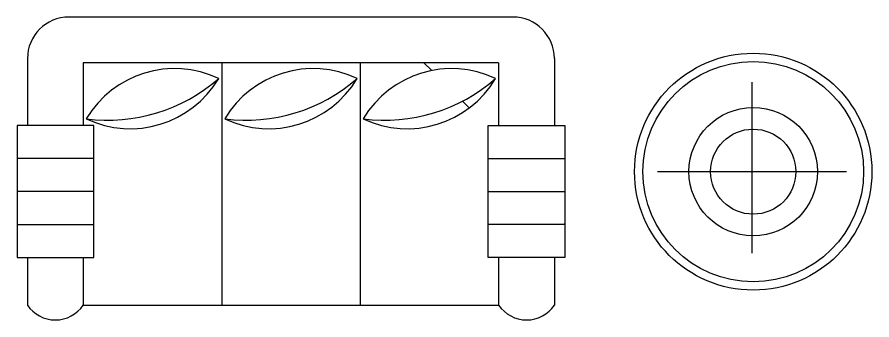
# Model space of a CAD drawing. Header units: inches. Extents: x 4.9 to 47.4, y 12.3 to 37.1.
# Drawn here: x 11.987 to 14.765, y 17.48 to 18.466 of the extents above; entities that cross this region are included whole.
import ezdxf

# ---------------------------------------------------------------- set-up
doc = ezdxf.new("R2010")
doc.units = ezdxf.units.IN
doc.header["$MEASUREMENT"] = 0
doc.layers.add('02', color=2, linetype='Continuous')
doc.layers.add('4', color=4, linetype='Continuous')

msp = doc.modelspace()

# ---------------------------------------------------------------- linework, layer by layer
at = {"layer": '02'}
for p, q in [((12.202, 18.3172), (12.202, 18.1126)), ((13.552, 18.3172), (12.202, 18.3172)), ((12.652, 18.3172), (12.652, 17.5283)), ((13.102, 18.3172), (13.102, 17.5283)), ((13.3347, 18.2914), (13.3089, 18.3172)), ((13.552, 18.3172), (13.552, 18.1126)), ((14.3751, 18.2533), (14.3751, 17.6975)), ((13.4563, 18.1699), (13.4343, 18.1918)), ((11.987, 18.1126), (11.987, 17.6828)), ((12.236, 18.1126), (11.987, 18.1126)), ((12.236, 17.6828), (12.236, 18.1126)), ((13.5179, 18.1126), (13.7669, 18.1126)), ((13.5179, 17.6828), (13.5179, 18.1126)), ((13.7669, 18.1126), (13.7669, 17.6828)), ((12.236, 18.0052), (11.987, 18.0052)), ((13.5179, 18.0052), (13.7669, 18.0052)), ((14.0681, 17.9624), (14.6821, 17.9624)), ((12.236, 17.8977), (11.987, 17.8977)), ((13.5179, 17.8977), (13.7669, 17.8977)), ((11.987, 17.7902), (12.236, 17.7902)), ((13.7669, 17.7902), (13.5179, 17.7902)), ((13.7669, 17.7929), (13.7643, 17.7902)), ((11.987, 17.6828), (12.236, 17.6828)), ((13.7669, 17.6828), (13.5179, 17.6828))]:
    msp.add_line(p, q, dxfattribs=at)
for radius in [0.3857, 0.2089, 0.1385]:
    msp.add_circle((14.3793, 17.9624), radius, dxfattribs=at)
for centre, radius, start, end in [((12.4993, 17.9632), 0.3346, 64.7241, 149.2427), ((12.9493, 17.9632), 0.3346, 64.7241, 149.2427), ((13.3993, 17.9632), 0.3346, 64.7241, 149.2427), ((12.3546, 18.4368), 0.3346, 244.7241, 329.2427), ((12.2814, 18.6767), 0.5469, 262.69, 311.2768), ((12.8046, 18.4368), 0.3346, 244.7241, 329.2427), ((12.7314, 18.6767), 0.5469, 262.69, 311.2768), ((13.2546, 18.4368), 0.3346, 244.7241, 329.2427), ((13.1814, 18.6767), 0.5469, 262.69, 311.2768)]:
    msp.add_arc(centre, radius, start, end, dxfattribs=at)
at = {"layer": '4'}
for p, q in [((13.5982, 18.4657), (12.1557, 18.4657)), ((12.0207, 18.3307), (12.0207, 18.1126)), ((13.7332, 18.3307), (13.7332, 18.1126)), ((12.0207, 17.6828), (12.0207, 17.5283)), ((12.202, 17.6828), (12.202, 17.5283)), ((13.552, 17.6828), (13.552, 17.5283)), ((13.7332, 17.6828), (13.7332, 17.5283)), ((12.202, 17.5283), (13.552, 17.5283))]:
    msp.add_line(p, q, dxfattribs=at)
msp.add_circle((14.3793, 17.9624), 0.3587, dxfattribs=at)
for centre, radius, start, end in [((12.1557, 18.3307), 0.135, 90, 180), ((13.5982, 18.3307), 0.135, 0, 90), ((12.1113, 17.5886), 0.1089, 213.6513, 326.3487), ((13.6426, 17.5886), 0.1089, 213.6513, 326.3487)]:
    msp.add_arc(centre, radius, start, end, dxfattribs=at)

doc.saveas('drawing.dxf')
